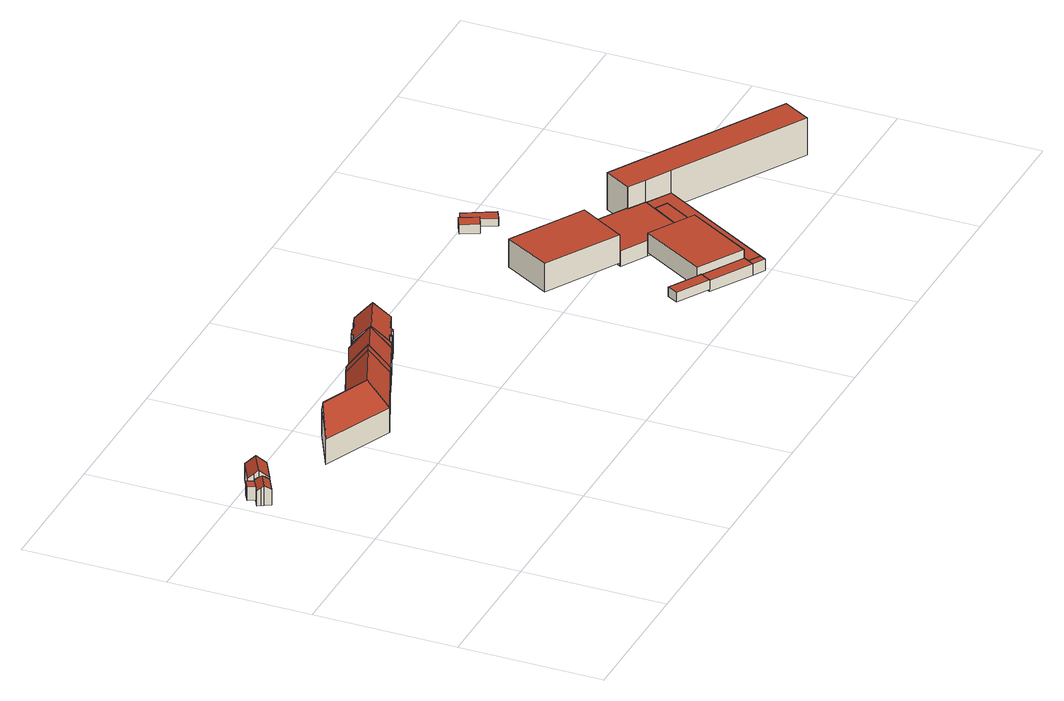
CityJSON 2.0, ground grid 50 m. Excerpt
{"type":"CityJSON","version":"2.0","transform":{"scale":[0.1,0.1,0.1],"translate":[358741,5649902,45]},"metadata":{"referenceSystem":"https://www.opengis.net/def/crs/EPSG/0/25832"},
"CityObjects":{
"building1":{"type":"Building","attributes":{"Gemeindeschluessel":"05315000","Geometrietyp2DReferenz":"3000","function":"31001_1010"},"address":[{"country":"Germany","locality":"Köln","thoroughfareNumber":"200","thoroughfareName":"Stammheimer Ufer"}],"children":["building1-1","building1-2"]},
"building1-1":{"type":"BuildingPart","attributes":{"roofType":"3100","measuredHeight":7.05,"storeysAboveGround":2},"parents":["building1"],"geometry":[{"type":"MultiSurface","lod":"2","boundaries":[[[0,1,2,3]],[[4,5,1,0]],[[6,7,5,4]],[[8,9,7,6]],[[10,11,9,8]],[[12,13,14,15]],[[16,17,13,12]],[[3,2,17,16]],[[0,3,16,12,4]],[[15,10,8,6,4,12]],[[1,5,7,9,11,14,13,17,2]],[[18,19,14,11]],[[10,15,20,21]],[[21,20,19,18]]],"semantics":{"surfaces":[{"type":"WallSurface"},{"type":"RoofSurface"},{"type":"GroundSurface"},{"type":"ClosureSurface"}],"values":[0,0,0,0,0,0,0,0,1,1,2,0,0,3]}}]},
"building1-2":{"type":"BuildingPart","attributes":{"roofType":"1000","measuredHeight":4.94,"storeysAboveGround":2},"address":[{"country":"Germany","locality":"Köln","thoroughfareNumber":"200","thoroughfareName":"Stammheimer Ufer"}],"parents":["building1"],"geometry":[{"type":"Solid","lod":"2","boundaries":[[[[22,23,24,25]],[[20,19,23,22]],[[26,27,18,21]],[[25,24,27,26]],[[21,20,22,25,26]],[[23,19,18,27,24]],[[20,21,18,19]]]],"semantics":{"surfaces":[{"type":"WallSurface"},{"type":"RoofSurface"},{"type":"GroundSurface"},{"type":"ClosureSurface"}],"values":[[0,0,0,0,1,2,3]]}}]},
"building2":{"type":"Building","attributes":{"Geometrietyp2DReferenz":"3000","Gemeindeschluessel":"05315000","function":"31001_1010","roofType":"3100","measuredHeight":8.73,"storeysAboveGround":2},"address":[{"country":"Germany","locality":"Köln","thoroughfareNumber":"202","thoroughfareName":"Stammheimer Ufer"}],"geometry":[{"type":"Solid","lod":"2","boundaries":[[[[28,19,29,30]],[[31,23,19,28]],[[32,33,23,31]],[[34,35,33,32]],[[36,37,35,34]],[[38,39,37,36]],[[30,29,39,38]],[[32,31,28,30,34]],[[38,36,34,30]],[[19,23,33,35,37,39,29]]]],"semantics":{"surfaces":[{"type":"WallSurface"},{"type":"RoofSurface"},{"type":"GroundSurface"}],"values":[[0,0,0,0,0,0,0,1,1,2]]}}]},
"building3":{"type":"Building","attributes":{"Gemeindeschluessel":"05315000","Geometrietyp2DReferenz":"3000","function":"31001_1010"},"address":[{"country":"Germany","locality":"Köln","thoroughfareNumber":"54","thoroughfareName":"Isidor-Caro-Str."},{"country":"Germany","locality":"Köln","thoroughfareNumber":"60","thoroughfareName":"Isidor-Caro-Str."},{"country":"Germany","locality":"Köln","thoroughfareNumber":"58","thoroughfareName":"Isidor-Caro-Str."},{"country":"Germany","locality":"Köln","thoroughfareNumber":"56","thoroughfareName":"Isidor-Caro-Str."},{"country":"Germany","locality":"Köln","thoroughfareNumber":"62","thoroughfareName":"Isidor-Caro-Str."}],"children":["building3-1","building3-2","building3-3"]},
"building3-1":{"type":"BuildingPart","attributes":{"roofType":"3100","measuredHeight":17.44,"storeysAboveGround":2},"parents":["building3"],"geometry":[{"type":"MultiSurface","lod":"2","boundaries":[[[40,41,42,43]],[[44,45,46,47]],[[43,42,45,44]],[[44,48,43]],[[43,48,49,40]],[[47,49,48,44]],[[41,46,45,42]],[[46,41,40,47]],[[50,40,51]],[[52,47,50,51,49]]],"semantics":{"surfaces":[{"type":"WallSurface"},{"type":"RoofSurface"},{"type":"GroundSurface"},{"type":"ClosureSurface"}],"values":[0,0,0,0,1,1,2,3,0,3]}}]},
"building3-2":{"type":"BuildingPart","attributes":{"roofType":"3100","measuredHeight":17.49,"storeysAboveGround":2},"parents":["building3"],"geometry":[{"type":"MultiSurface","lod":"2","boundaries":[[[53,54,41,40]],[[47,46,55,56]],[[40,57,58,53]],[[56,58,57,47]],[[54,55,46,41]],[[59,60,61,55,54]],[[53,62,60,59]],[[62,56,61,60]],[[47,40,41,46]],[[63,64,65,58]],[[53,65,64,62]],[[63,56,62,64]],[[51,49,52,57]],[[50,40,47]],[[51,50,47,52,49]]],"semantics":{"surfaces":[{"type":"WallSurface"},{"type":"RoofSurface"},{"type":"GroundSurface"},{"type":"ClosureSurface"}],"values":[0,0,1,1,2,0,3,3,3,0,3,3,0,0,3]}}]},
"building3-3":{"type":"BuildingPart","attributes":{"roofType":"3100","measuredHeight":16.88,"storeysAboveGround":2},"address":[{"country":"Germany","locality":"Köln","thoroughfareNumber":"54","thoroughfareName":"Isidor-Caro-Str."}],"parents":["building3"],"geometry":[{"type":"MultiSurface","lod":"2","boundaries":[[[66,67,59,53]],[[68,69,67,66]],[[70,71,69,68]],[[72,73,71,70]],[[56,61,73,72]],[[68,66,53,64,70]],[[56,72,70,64]],[[59,67,69,71,73,61,60]],[[62,53,59,60]],[[64,65,53,62]],[[56,62,60,61]],[[63,64,62,56]]],"semantics":{"surfaces":[{"type":"WallSurface"},{"type":"RoofSurface"},{"type":"GroundSurface"},{"type":"ClosureSurface"}],"values":[0,0,0,0,0,1,1,2,3,3,3,3]}}]},
"building4":{"type":"Building","attributes":{"Geometrietyp2DReferenz":"3000","Gemeindeschluessel":"05315000","function":"31001_1010","roofType":"3100","measuredHeight":16.3,"storeysAboveGround":2},"address":[{"country":"Germany","locality":"Köln","thoroughfareNumber":"52","thoroughfareName":"Isidor-Caro-Str."}],"geometry":[{"type":"Solid","lod":"2","boundaries":[[[[74,75,73,72]],[[76,69,75,74]],[[77,78,69,76]],[[79,80,78,77]],[[81,82,80,79]],[[83,84,82,81]],[[72,73,84,83]],[[79,77,76,74,81]],[[72,83,81,74]],[[75,69,78,80,82,84,73]]]],"semantics":{"surfaces":[{"type":"WallSurface"},{"type":"RoofSurface"},{"type":"GroundSurface"}],"values":[[0,0,0,0,0,0,0,1,1,2]]}}]},
"building5":{"type":"Building","attributes":{"Gemeindeschluessel":"05315000","Geometrietyp2DReferenz":"3000","function":"31001_1010"},"address":[{"country":"Germany","locality":"Köln","thoroughfareNumber":"50","thoroughfareName":"Isidor-Caro-Str."}],"children":["building5-1","building5-2"]},
"building5-1":{"type":"BuildingPart","attributes":{"roofType":"3100","measuredHeight":14.46,"storeysAboveGround":2},"parents":["building5"],"geometry":[{"type":"MultiSurface","lod":"2","boundaries":[[[85,86,87,88]],[[89,90,86,85]],[[91,92,90,89]],[[93,94,95,96]],[[97,98,99,100]],[[101,102,98,97]],[[103,104,102,101]],[[105,106,104,103]],[[107,108,106,105]],[[109,110,108,107]],[[111,112,110,109]],[[113,114,112,111]],[[115,116,114,113]],[[117,118,116,115]],[[119,120,118,117]],[[121,122,120,119]],[[123,124,122,121]],[[125,126,124,123]],[[127,128,126,125]],[[129,130,128,127]],[[131,132,130,129]],[[133,134,132,131]],[[135,136,134,133]],[[88,87,136,135]],[[96,137,91,89,85,88,135,133,131,129,127,125,123,121,119,93]],[[117,115,113,111,109,107,105,103,101,97,100,93,119]],[[86,90,92,138,95,94,99,98,102,104,106,108,110,112,114,116,118,120,122,124,126,128,130,132,134,136,87]],[[139,140,141,138,92]],[[137,142,143]],[[144,140,139,91]],[[143,142,141,140,144]],[[96,145,142,137]],[[146,95,138,141]],[[146,141,142,145]],[[147,148,99,94]],[[93,100,149,150]],[[148,147,150,149]]],"semantics":{"surfaces":[{"type":"WallSurface"},{"type":"RoofSurface"},{"type":"GroundSurface"},{"type":"ClosureSurface"}],"values":[0,0,0,0,0,0,0,0,0,0,0,0,0,0,0,0,0,0,0,0,0,0,0,0,1,1,2,0,0,3,3,0,0,3,0,0,3]}}]},
"building5-2":{"type":"BuildingPart","attributes":{"roofType":"3100","measuredHeight":13.94,"storeysAboveGround":2},"address":[{"country":"Germany","locality":"Köln","thoroughfareNumber":"50","thoroughfareName":"Isidor-Caro-Str."}],"parents":["building5"],"geometry":[{"type":"MultiSurface","lod":"2","boundaries":[[[151,152,139,153]],[[154,155,152,151]],[[156,157,155,154]],[[158,159,157,156]],[[149,148,159,158]],[[142,145,149,158,156,160]],[[154,151,153,160,156]],[[139,152,155,157,159,148,146,141,140]],[[160,153,91,144]],[[144,91,139,140]],[[150,145,146,147]],[[149,150,147,148]],[[142,141,146,145]],[[160,144,143]],[[142,143,144,140,141]]],"semantics":{"surfaces":[{"type":"WallSurface"},{"type":"RoofSurface"},{"type":"GroundSurface"},{"type":"ClosureSurface"}],"values":[0,0,0,0,0,1,1,2,0,3,3,3,3,0,3]}}]},
"building6":{"type":"Building","attributes":{"Geometrietyp2DReferenz":"3000","Gemeindeschluessel":"05315000","function":"31001_3021","roofType":"1000","measuredHeight":3.54,"storeysAboveGround":1},"address":[{"country":"Germany","locality":"Köln","thoroughfareNumber":"60","thoroughfareName":"Ricarda-Huch-Str."}],"geometry":[{"type":"Solid","lod":"2","boundaries":[[[[161,162,163,164]],[[165,166,162,161]],[[167,168,166,165]],[[169,170,168,167]],[[164,163,170,169]],[[167,165,161,164,169]],[[162,166,168,170,163]]]],"semantics":{"surfaces":[{"type":"WallSurface"},{"type":"RoofSurface"},{"type":"GroundSurface"}],"values":[[0,0,0,0,0,1,2]]}}]},
"building7":{"type":"Building","attributes":{"Gemeindeschluessel":"05315000","Geometrietyp2DReferenz":"3000","function":"31001_3021"},"address":[{"country":"Germany","locality":"Köln","thoroughfareNumber":"60","thoroughfareName":"Ricarda-Huch-Str."}],"children":["building7-1","building7-2"]},
"building7-1":{"type":"BuildingPart","attributes":{"roofType":"1000","measuredHeight":10.37,"storeysAboveGround":3},"parents":["building7"],"geometry":[{"type":"MultiSurface","lod":"2","boundaries":[[[171,172,173,174]],[[175,176,172,171]],[[174,173,177,178]],[[175,171,174,178]],[[172,176,177,173]],[[175,178,179,180]],[[177,176,180,179]]],"semantics":{"surfaces":[{"type":"WallSurface"},{"type":"RoofSurface"},{"type":"GroundSurface"},{"type":"ClosureSurface"}],"values":[0,0,0,1,2,0,3]}}]},
"building7-2":{"type":"BuildingPart","attributes":{"roofType":"1000","measuredHeight":5.67,"storeysAboveGround":3},"address":[{"country":"Germany","locality":"Köln","thoroughfareNumber":"60","thoroughfareName":"Ricarda-Huch-Str."}],"parents":["building7"],"geometry":[{"type":"MultiSurface","lod":"2","boundaries":[[[181,182,183,180]],[[184,185,182,181]],[[186,187,185,184]],[[188,189,187,186]],[[190,191,189,188]],[[192,193,191,190]],[[194,195,193,192]],[[196,197,195,194]],[[179,198,197,196]],[[194,192,190,188,186,184,181,180,179,196]],[[183,182,185,187,189,191,193,195,197,198]],[[177,176,183,198]],[[179,180,176,177]]],"semantics":{"surfaces":[{"type":"WallSurface"},{"type":"RoofSurface"},{"type":"GroundSurface"},{"type":"ClosureSurface"}],"values":[0,0,0,0,0,0,0,0,0,1,2,0,3]}}]},
"building8":{"type":"Building","attributes":{"Gemeindeschluessel":"05315000","Geometrietyp2DReferenz":"3000","function":"31001_3211"},"address":[{"country":"Germany","locality":"Köln","thoroughfareNumber":"60","thoroughfareName":"Ricarda-Huch-Str."}],"children":["building8-1","building8-2","building8-3","building8-4"]},
"building8-1":{"type":"BuildingPart","attributes":{"roofType":"1000","measuredHeight":7.3,"storeysAboveGround":1},"parents":["building8"],"geometry":[{"type":"MultiSurface","lod":"2","boundaries":[[[199,200,201,202]],[[203,204,205,206]],[[206,199,202,203]],[[200,205,204,201]],[[199,206,207,208,209,200]],[[205,209,208,207]],[[203,202,201,210,211,212]],[[212,211,210,204]]],"semantics":{"surfaces":[{"type":"WallSurface"},{"type":"RoofSurface"},{"type":"GroundSurface"},{"type":"ClosureSurface"}],"values":[0,0,1,2,0,3,0,3]}}]},
"building8-2":{"type":"BuildingPart","attributes":{"roofType":"1000","measuredHeight":4.25,"storeysAboveGround":1},"parents":["building8"],"geometry":[{"type":"MultiSurface","lod":"2","boundaries":[[[213,214,215,216]],[[211,210,214,213]],[[216,212,211,213]],[[204,215,214,210]],[[211,212,204,210]],[[212,216,217,218,204]],[[215,218,217,216]]],"semantics":{"surfaces":[{"type":"WallSurface"},{"type":"RoofSurface"},{"type":"GroundSurface"},{"type":"ClosureSurface"}],"values":[0,0,1,2,3,0,3]}}]},
"building8-3":{"type":"BuildingPart","attributes":{"roofType":"1000","measuredHeight":4.55,"storeysAboveGround":1},"parents":["building8"],"geometry":[{"type":"Solid","lod":"2","boundaries":[[[[219,220,209,208]],[[221,222,220,219]],[[207,205,222,221]],[[221,219,208,207]],[[220,222,205,209]],[[207,208,209,205]]]],"semantics":{"surfaces":[{"type":"WallSurface"},{"type":"RoofSurface"},{"type":"GroundSurface"},{"type":"ClosureSurface"}],"values":[[0,0,0,1,2,3]]}}]},
"building8-4":{"type":"BuildingPart","attributes":{"roofType":"1000","measuredHeight":4.23,"storeysAboveGround":1},"parents":["building8"],"geometry":[{"type":"Solid","lod":"2","boundaries":[[[[223,224,218,217]],[[225,226,224,223]],[[216,215,226,225]],[[225,223,217,216]],[[224,226,215,218]],[[216,217,218,215]]]],"semantics":{"surfaces":[{"type":"WallSurface"},{"type":"RoofSurface"},{"type":"GroundSurface"},{"type":"ClosureSurface"}],"values":[[0,0,0,1,2,3]]}}]},
"building9":{"type":"Building","attributes":{"Geometrietyp2DReferenz":"3000","Gemeindeschluessel":"05315000","function":"31001_2523","roofType":"1000","measuredHeight":3.36,"storeysAboveGround":1},"geometry":[{"type":"Solid","lod":"2","boundaries":[[[[227,228,229,230]],[[231,232,228,227]],[[233,234,232,231]],[[235,236,234,233]],[[230,229,236,235]],[[233,231,227,230,235]],[[228,232,234,236,229]]]],"semantics":{"surfaces":[{"type":"WallSurface"},{"type":"RoofSurface"},{"type":"GroundSurface"}],"values":[[0,0,0,0,0,1,2]]}}]},
"building10":{"type":"Building","attributes":{"Geometrietyp2DReferenz":"3000","Gemeindeschluessel":"05315000","function":"31001_2463","roofType":"1000","measuredHeight":2.74,"storeysAboveGround":1},"address":[{"country":"Germany","locality":"Köln","thoroughfareNumber":"37","thoroughfareName":"Isidor-Caro-Str."}],"geometry":[{"type":"Solid","lod":"2","boundaries":[[[[237,238,239,240]],[[241,242,238,237]],[[243,244,242,241]],[[245,246,244,243]],[[240,239,246,245]],[[243,241,237,240,245]],[[238,242,244,246,239]]]],"semantics":{"surfaces":[{"type":"WallSurface"},{"type":"RoofSurface"},{"type":"GroundSurface"}],"values":[[0,0,0,0,0,1,2]]}}]},
"building11":{"type":"Building","attributes":{"Geometrietyp2DReferenz":"3000","Gemeindeschluessel":"05315000","function":"51009_1610","roofType":"1000","measuredHeight":4.99},"geometry":[{"type":"Solid","lod":"2","boundaries":[[[[247,248,249,250]],[[251,252,248,247]],[[253,254,252,251]],[[223,255,254,253]],[[217,256,255,223]],[[250,249,256,217]],[[223,253,251,247,250,217]],[[248,252,254,255,256,249]]]],"semantics":{"surfaces":[{"type":"WallSurface"},{"type":"RoofSurface"},{"type":"GroundSurface"}],"values":[[0,0,0,0,0,0,1,2]]}}]},
"building12":{"type":"Building","attributes":{"Geometrietyp2DReferenz":"3000","Gemeindeschluessel":"05315000","function":"31001_3021","roofType":"1000","measuredHeight":13.66,"storeysAboveGround":3},"address":[{"country":"Germany","locality":"Köln","thoroughfareNumber":"60","thoroughfareName":"Ricarda-Huch-Str."}],"geometry":[{"type":"Solid","lod":"2","boundaries":[[[[257,258,185,259]],[[260,261,258,257]],[[262,263,261,260]],[[264,265,263,262]],[[266,189,265,264]],[[267,187,189,266]],[[259,185,187,267]],[[266,264,262,260,257,259,267]],[[258,261,263,265,189,187,185]]]],"semantics":{"surfaces":[{"type":"WallSurface"},{"type":"RoofSurface"},{"type":"GroundSurface"}],"values":[[0,0,0,0,0,0,0,1,2]]}}]}
},
"vertices":[
[30,868,82],[30,868,26],[43,876,26],[43,876,82],[17,889,97],[17,889,26],[13,896,91],[13,896,26],[5,909,82],[5,909,26],[33,925,82],[33,925,26],[76,921,97],[76,921,26],[64,942,26],[64,942,82],[87,900,82],[87,900,26],[33,925,28],[64,942,28],[64,942,78],[33,925,78],
[54,961,78],[54,961,28],[51,966,28],[51,966,78],[20,948,78],[20,948,28],
[64,942,104],[70,930,28],[70,930,115],[54,961,87],[135,1006,87],[135,1006,28],[152,975,115],[152,975,28],[168,945,87],[168,945,28],[87,900,87],[87,900,28],
[602,862,106],[602,862,15],[501,900,15],[501,900,106],[340,817,106],[340,817,15],[597,708,15],[597,708,106],[421,859,189],[599,785,189],[602,861,106],[601,835,135],[598,735,135],
[741,920,106],[741,920,15],[795,790,15],[795,790,106],[599,785,190],[768,855,190],[741,920,21],[768,855,21],[795,790,21],[768,855,106],[779,828,155],[768,855,189],[757,881,155],
[771,932,106],[771,932,21],[775,924,117],[775,924,21],[798,867,189],[798,867,21],[825,802,106],[825,802,21],
[800,863,184],[800,863,21],[775,924,106],[882,970,106],[882,970,21],[886,960,118],[886,960,21],[908,908,184],[908,908,21],[934,846,106],[934,846,21],
[1001,872,101],[1001,872,18],[1011,875,18],[1011,875,101],[998,880,110],[998,880,18],[963,865,109],[963,865,18],[944,921,163],[944,921,18],[944,920,18],[944,920,162],[925,976,109],[925,976,18],[922,975,18],[922,975,109],[926,975,110],[926,975,18],[955,987,110],[955,987,18],[953,993,104],[953,993,18],[989,1007,103],[989,1007,18],[993,1001,109],[993,1001,18],[1017,1010,109],[1017,1010,18],[1016,1013,107],[1016,1013,18],[1053,1026,107],[1053,1026,18],[1062,1007,127],[1062,1007,18],[1079,974,163],[1079,974,18],[1106,921,107],[1106,921,18],[1073,907,106],[1073,907,18],[1072,910,109],[1072,910,18],[1043,897,109],[1043,897,18],[1046,889,100],[1046,889,18],[1035,884,100],[1035,884,18],[1032,890,106],[1032,890,18],[1009,880,106],[1009,880,18],[940,919,162],[940,919,18],[963,865,24],[941,916,24],[940,919,24],[940,919,161],[941,918,161],[941,916,160],[944,920,161],[944,920,24],[944,921,24],[922,975,24],[922,975,105],[944,921,160],
[965,860,105],[965,860,24],[963,865,111],[934,846,105],[934,846,24],[910,903,163],[910,903,24],[886,960,105],[886,960,24],[941,916,163],
[1790,165,59],[1790,165,24],[1692,222,24],[1692,222,59],[1804,157,59],[1804,157,24],[1782,119,59],[1782,119,24],[1670,184,59],[1670,184,24],
[1672,761,118],[1672,761,14],[1578,597,14],[1578,597,118],[1928,613,118],[1928,613,14],[1832,450,14],[1832,450,118],[1832,450,60],[1928,613,60],
[1931,617,60],[1931,617,3],[1928,613,3],[2080,530,60],[2080,530,3],[2077,526,60],[2077,526,3],[2136,491,60],[2136,491,3],[2111,450,60],[2111,450,3],[2036,327,60],[2036,327,3],[1923,392,60],[1923,392,3],[1830,446,60],[1830,446,3],[1832,450,3],
[1923,392,89],[1923,392,16],[1790,165,16],[1790,165,89],[1949,73,89],[1949,73,16],[2082,300,16],[2082,300,89],[2082,300,61],[2036,327,61],[2036,327,16],[1804,157,16],[1804,157,58],[1949,73,58],
[1782,119,58],[1782,119,16],[1927,34,16],[1927,34,58],[1939,55,58],[1939,55,16],
[2111,450,61],[2111,450,16],[2155,425,61],[2155,425,16],
[1981,30,58],[1981,30,16],[1969,9,58],[1969,9,16],
[1806,986,68],[1806,986,34],[1803,991,34],[1803,991,68],[1833,931,68],[1833,931,34],[1794,913,68],[1794,913,34],[1764,971,68],[1764,971,34],
[1897,897,60],[1897,897,33],[1843,1004,33],[1843,1004,60],[1860,878,60],[1860,878,33],[1833,931,60],[1833,931,33],[1806,986,60],[1806,986,33],
[2111,450,58],[2111,450,9],[2155,425,9],[2155,425,58],[2136,491,58],[2136,491,9],[2222,441,58],[2222,441,9],[1981,30,9],[1939,55,9],
[2132,621,140],[2132,621,3],[2080,530,140],[2741,269,140],[2741,269,3],[2686,173,140],[2686,173,3],[2222,441,140],[2222,441,3],[2136,491,140],[2077,526,140]
]}
